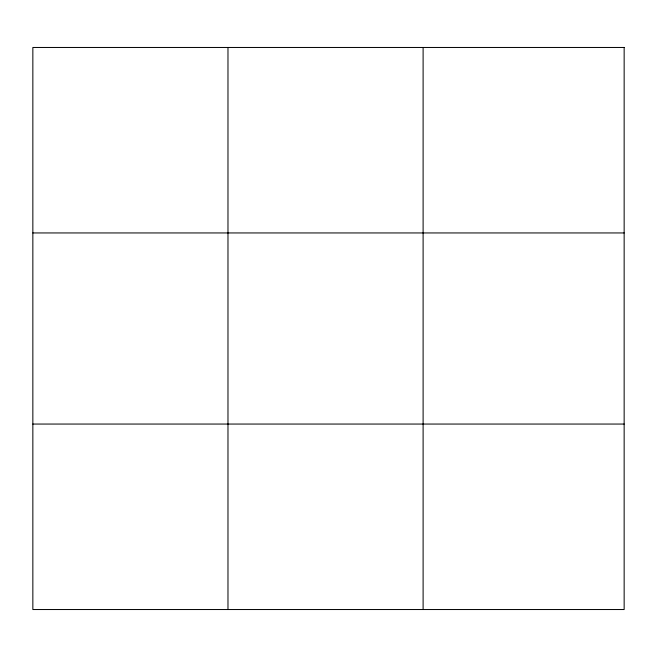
<?xml version="1.0" encoding="UTF-8"?>
<svg xmlns="http://www.w3.org/2000/svg" width="657" height="657" viewBox="0 0 657 657"><rect width="100%" height="100%" fill="white"/><g stroke="black" fill="none" stroke-linecap="round" stroke-linejoin="round"><path stroke-width="0.99" d="M423.108 47.468L423.108 609.532M32.85 232.948L624.15 232.948M32.85 424.052L624.15 424.052M227.979 47.468L227.979 609.532M624.15 47.468L624.15 609.532L32.85 609.532L32.85 47.468L624.15 47.468"/></g></svg>
